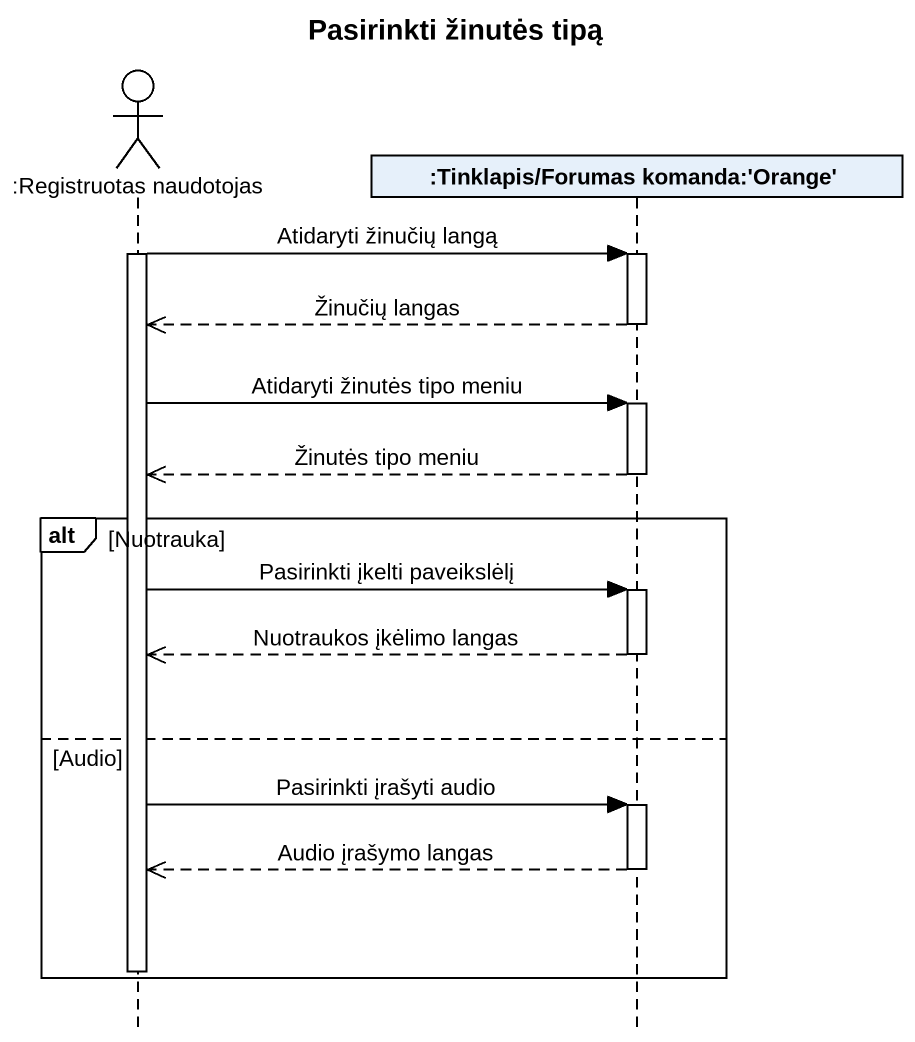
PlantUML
@startuml
title Pasirinkti žinutės tipą
hide footbox
actor ":Registruotas naudotojas" as Registruotas_naudotojas
participant ":Tinklapis/Forumas komanda:'Orange'" as Tinklapis_Forumas_komanda

activate Registruotas_naudotojas
Registruotas_naudotojas -> Tinklapis_Forumas_komanda : Atidaryti žinučių langą
activate Tinklapis_Forumas_komanda
Tinklapis_Forumas_komanda -->> Registruotas_naudotojas : Žinučių langas
deactivate Tinklapis_Forumas_komanda
Registruotas_naudotojas -> Tinklapis_Forumas_komanda : Atidaryti žinutės tipo meniu
activate Tinklapis_Forumas_komanda
Tinklapis_Forumas_komanda -->> Registruotas_naudotojas : Žinutės tipo meniu
deactivate Tinklapis_Forumas_komanda
alt Nuotrauka
  Registruotas_naudotojas -> Tinklapis_Forumas_komanda : Pasirinkti įkelti paveikslėlį
  activate Tinklapis_Forumas_komanda
  Tinklapis_Forumas_komanda -->> Registruotas_naudotojas : Nuotraukos įkėlimo langas
  deactivate Tinklapis_Forumas_komanda
else Audio
  Registruotas_naudotojas -> Tinklapis_Forumas_komanda : Pasirinkti įrašyti audio
  activate Tinklapis_Forumas_komanda
  Tinklapis_Forumas_komanda -->> Registruotas_naudotojas : Audio įrašymo langas
  deactivate Tinklapis_Forumas_komanda
  deactivate Registruotas_naudotojas
end
@enduml
